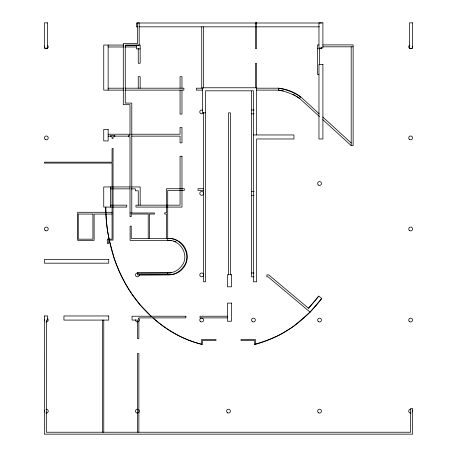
<?xml version="1.0" encoding="UTF-8"?>
<svg xmlns="http://www.w3.org/2000/svg" width="457" height="457" viewBox="0 0 457 457"><rect width="100%" height="100%" fill="white"/><g stroke="black" fill="none" stroke-linecap="round" stroke-linejoin="round"><path stroke-width="0.69" d="M167.668 274.703L167.673 272.818L137.403 272.978L137.403 274.897L167.668 274.703C172.015 275.063 176.362 273.492 179.727 270.778A20.119 20.119 0 0 0 183.508 266.751C192.665 255.446 181.692 237.223 167.713 238.463M254.406 344.504L255.36 344.264L255.36 339.471L240.982 339.471L240.982 340.425L254.406 340.425L254.406 344.504A110.445 110.445 0 0 0 265.403 341.162C282.266 335.067 297.541 324.887 310.075 312.097A133.73 133.73 0 0 0 321.774 298.415L318.7 296.125L316.135 299.455M315.479 300.272L314.89 300.997M314.519 301.443L313.016 303.225M321.779 298.421L310.075 312.097L268.025 276.816L266.865 276.816L266.865 274.897L268.722 274.897L308.469 308.247L318.7 296.125M312.257 304.105L310.32 306.264M309.932 306.693L308.469 308.247M310.075 312.097L294.497 325.561A81.969 81.969 0 0 1 291.058 328L282.049 333.541A85.459 85.459 0 0 1 277.616 335.866L267.316 340.231L255.36 344.264M321.482 23.004L136.34 23.004L136.34 26.837L137.763 26.837M139.185 26.837L319.346 26.837M318.923 44.9L317.644 44.9L317.644 74.622L318.923 74.622M322.888 44.9L353.118 44.9L353.118 145.572L351.199 145.572L322.705 119.597M123.807 45.054L103.739 45.054L103.739 90.115L123.721 90.115M125.229 45.054L140.173 45.054L140.173 63.272L138.254 63.272L138.254 48.391M322.888 46.82L353.118 46.82M108.149 46.974L123.556 46.974M124.955 46.974L136.157 46.974M317.644 48.733L321.482 48.733L321.482 47.459M140.173 48.888L136.34 48.888L136.34 45.054M256.663 87.767L202.382 87.767L202.382 112.833L205.501 112.833M108.149 88.195L123.721 88.195M125.138 88.195L183.891 88.195L183.891 90.115L125.138 90.115M202.719 88.195L196.356 88.195L196.356 90.115L202.719 90.115M256.92 88.195L278.462 88.195A43.061 43.061 0 0 1 300.763 96.884L319.117 113.736M256.291 90.115L278.37 90.115A41.141 41.141 0 0 1 281.541 90.532M251.527 109.994L254.086 109.994M251.527 113.827L254.086 113.827M108.149 134.215L130.222 134.215M131.645 134.215L180.058 134.215L180.058 127.509L181.972 127.509L181.972 142.847L180.058 142.847L180.058 136.135L131.645 136.135M253.435 134.958L293.96 134.958L293.96 138.974L256.663 138.974L256.663 281.798L253.435 281.798L253.435 90.817L205.501 90.817L205.501 281.798L203.582 281.798L203.582 112.833M108.149 136.135L111 136.135M114.558 136.135L128.8 136.135M130.268 186.947L103.739 186.947L103.739 207.084L126.749 207.084L126.749 205.164L110.451 205.164M131.679 186.947L140.173 186.947L140.173 205.164M203.582 188.73L198.024 188.73L198.024 190.323L203.582 190.323M110.451 188.867L129.679 188.867M131.108 188.867L135.381 188.867L135.381 190.78L138.254 190.78L138.254 205.164M251.527 191.489L254.086 191.489M251.527 195.322L254.086 195.322M112.062 212.294L77.679 212.294L77.679 240.371L94.119 240.371L94.119 214.053L112.062 214.053M130.011 212.985L154.466 212.985L154.466 214.036L149.428 214.036L149.428 238.463M137.403 272.978L169.039 272.978A16.298 16.298 0 0 0 171.415 272.806M251.527 272.978L254.086 272.978M138.808 274.897L169.039 274.897A18.217 18.217 0 0 0 187.256 256.68A18.217 18.217 0 0 0 169.039 238.463L131.228 238.463L131.228 226.141L130.091 226.141L130.091 240.382L169.039 240.382A16.298 16.298 0 0 1 171.415 240.553M254.086 276.816L251.527 276.816L251.527 91.046M227.449 316.227L200.017 316.227L200.017 317.889L227.449 317.889M167.673 272.818C171.564 273.143 175.454 271.738 178.47 269.304A18.012 18.012 0 0 0 181.852 265.7C190.049 255.583 180.224 239.268 167.713 240.382L167.713 190.432L184.291 190.432L184.291 188.73L166.497 188.73L166.497 212.819L164.709 212.819L164.709 214.036L166.497 214.036L166.497 238.463M201.263 344.178L202.56 344.504L202.56 340.425L215.984 340.425L215.984 339.471L201.6 339.471L201.6 344.264C183.268 340.019 166.565 330.131 152.661 317.626M200.84 344.07C183.183 339.402 166.822 330.262 153.215 318.129M151.107 316.244C120.768 288.778 106.007 247.431 105.761 207.084L105.796 210.289A160.224 160.224 0 0 0 105.87 212.808M322.831 117.049L351.199 142.972M319.369 116.478L299.535 98.358A41.141 41.141 0 0 0 296.382 96.181M151.49 316.564L140.025 304.659L132.861 295.205M114.181 258.256L109.377 240.239M109.069 239.017L107.641 231.596A160.224 160.224 0 0 1 105.915 214.07M351.199 46.82L351.199 145.572M319.563 48.733L319.563 64.825M256.663 134.958L256.663 63.454L255.366 63.454L255.366 87.767M230.425 274.72L230.425 112.833L228.511 112.833L228.511 274.72M203.639 26.837L203.639 88.195M201.726 26.837L201.726 88.195M181.972 88.195L181.972 76.69L180.058 76.69L180.058 88.195M181.972 90.115L181.972 114.084L180.058 114.084L180.058 90.115M148.211 238.463L148.211 214.036L131.228 214.036L131.228 216.635L130.011 216.635L130.011 136.797L128.628 136.797L128.628 135.403L130.011 135.403L130.011 104.682L123.293 104.682L123.293 43.604L137.523 43.604L137.523 22.85L139.174 22.85L139.174 45.414L125.264 45.414L125.264 103.099L131.787 103.099L131.787 212.985M140.173 88.195L140.173 76.69L138.254 76.69L138.254 88.195M138.854 432.231L138.854 353.598L137.403 353.598L137.403 432.231M110.451 186.947L110.451 207.084M108.149 45.054L108.149 90.115M103.768 320.083L103.768 432.231M102.471 320.083L102.471 432.231M139.248 274.371A1.919 1.919 0 0 1 137.574 276.805A1.919 1.919 0 0 1 135.495 274.708A1.919 1.919 0 0 1 137.94 273.058M282.169 90.646A41.141 41.141 0 0 1 283.42 90.897M293.04 94.302A41.141 41.141 0 0 1 295.285 95.519M132.827 295.228A146.594 146.594 0 0 1 114.227 258.239M173.734 241.073A16.298 16.298 0 0 1 175.956 241.924M203.588 275.245A1.919 1.919 0 0 1 200.646 276.496A1.919 1.919 0 0 1 200.646 273.297A1.919 1.919 0 0 1 203.588 274.548M203.588 193.751A1.919 1.919 0 0 1 200.646 195.002A1.919 1.919 0 0 1 200.646 191.803A1.919 1.919 0 0 1 203.588 193.054M203.485 112.616A1.919 1.919 0 0 1 200.874 113.644A1.919 1.919 0 0 1 200.029 110.971A1.919 1.919 0 0 1 202.748 110.308M412.425 410.432A1.919 1.919 0 0 1 412.425 411.848M411.049 413.014A1.919 1.919 0 0 1 408.724 411.169A1.919 1.919 0 0 1 410.992 409.255M412.425 46.111A1.919 1.919 0 0 1 412.425 47.522M411.997 48.174A1.919 1.919 0 0 1 409.095 47.951A1.919 1.919 0 0 1 409.763 45.117M138.66 409.689A1.919 1.919 0 0 1 138.66 412.591M137.808 413.014A1.919 1.919 0 0 1 135.483 411.169A1.919 1.919 0 0 1 137.751 409.255M138.66 318.609A1.919 1.919 0 0 1 138.66 321.511M137.751 321.945A1.919 1.919 0 0 1 135.518 319.711M45.974 409.255A1.919 1.919 0 0 1 48.236 411.169A1.919 1.919 0 0 1 45.911 413.014M44.575 411.934A1.919 1.919 0 0 1 44.575 410.346M47.357 318.449A1.919 1.919 0 0 1 45.974 321.945M44.575 320.854A1.919 1.919 0 0 1 44.575 319.266M47.357 45.203A1.919 1.919 0 0 1 47.979 47.779A1.919 1.919 0 0 1 45.443 48.522A1.919 1.919 0 0 1 44.575 46.02M44.438 315.97L44.403 434.15L412.597 434.15L412.597 408.547L410.677 408.547L410.677 432.231L46.323 432.231L46.357 320.083L47.682 320.083L47.682 315.97L44.438 315.97M278.462 88.195L278.37 90.115A53.423 53.423 0 0 1 299.484 98.438L300.712 96.964A55.331 55.331 0 0 0 278.462 88.195M47.579 22.85L44.403 22.85L44.403 48.151L47.579 48.151L47.579 22.85M256.663 22.85L255.366 22.85L255.366 48.511L256.663 48.511L256.663 22.85M322.91 22.85L318.963 22.85L318.963 47.928L322.91 47.928L322.91 22.85M412.597 22.85L409.483 22.85L409.483 48.333L412.597 48.333L412.597 22.85M322.91 64.431L318.963 64.431L318.963 138.974L322.91 138.974L322.91 64.431M108.149 129.422L103.739 129.422L103.739 140.927L108.149 140.927L108.149 129.422M114.776 135.403L110.748 135.403L110.748 136.706L112.062 136.706L112.062 138.385L113.05 138.385L113.05 136.706L114.776 136.706L114.776 135.403M113.05 148.674L112.062 148.674L112.062 162.172L44.403 162.172L44.403 163.086L112.062 163.086L112.062 239.171L107.338 239.171L107.338 243.461L108.749 243.461L108.749 240.108L113.05 240.108L113.05 148.674M181.972 156.271L180.058 156.271L180.058 205.164L135.958 205.164L135.958 207.084L181.972 207.084L181.972 156.271M92.92 214.053L78.25 214.053L78.25 239.177L92.92 239.177L92.92 214.053M108.749 259.479L44.438 259.479L44.438 263.186L108.749 263.186L108.749 259.479M231.482 274.72L227.449 274.72L227.449 286.813L231.482 286.813L231.482 274.72M231.482 303.105L227.449 303.105L227.449 321.242L231.482 321.242L231.482 303.105M108.749 315.97L63.94 315.97L63.94 320.083L108.749 320.083L108.749 315.97M185.862 316.227L132.044 316.227L132.044 320.083L137.403 320.083L137.403 338.551L138.854 338.551L138.854 317.889L185.862 317.889L185.862 316.227M318.603 185.148A1.919 1.919 0 0 0 321.482 183.486A1.919 1.919 0 0 0 318.603 181.823A1.919 1.919 0 0 0 318.603 185.148M252.487 321.722A1.919 1.919 0 0 0 255.36 320.06A1.919 1.919 0 0 0 252.487 318.398A1.919 1.919 0 0 0 252.487 321.722M200.6 321.648A1.919 1.919 0 0 0 203.588 320.197A1.919 1.919 0 0 0 200.834 318.335A1.919 1.919 0 0 0 200.6 321.648M409.683 321.722A1.919 1.919 0 0 0 412.562 320.06A1.919 1.919 0 0 0 409.683 318.398A1.919 1.919 0 0 0 409.683 321.722M409.683 230.642A1.919 1.919 0 0 0 412.562 228.98A1.919 1.919 0 0 0 409.683 227.318A1.919 1.919 0 0 0 409.683 230.642M409.683 139.562A1.919 1.919 0 0 0 412.562 137.9A1.919 1.919 0 0 0 409.683 136.237A1.919 1.919 0 0 0 409.683 139.562M318.603 412.802A1.919 1.919 0 0 0 321.482 411.14A1.919 1.919 0 0 0 318.603 409.478A1.919 1.919 0 0 0 318.603 412.802M318.489 321.648A1.919 1.919 0 0 0 321.477 320.197A1.919 1.919 0 0 0 318.723 318.335A1.919 1.919 0 0 0 318.489 321.648M227.523 412.802A1.919 1.919 0 0 0 230.402 411.14A1.919 1.919 0 0 0 227.523 409.478A1.919 1.919 0 0 0 227.523 412.802M45.363 230.642A1.919 1.919 0 0 0 48.236 228.98A1.919 1.919 0 0 0 45.363 227.318A1.919 1.919 0 0 0 45.363 230.642M45.363 139.562A1.919 1.919 0 0 0 48.236 137.9A1.919 1.919 0 0 0 45.363 136.237A1.919 1.919 0 0 0 45.363 139.562"/></g></svg>
